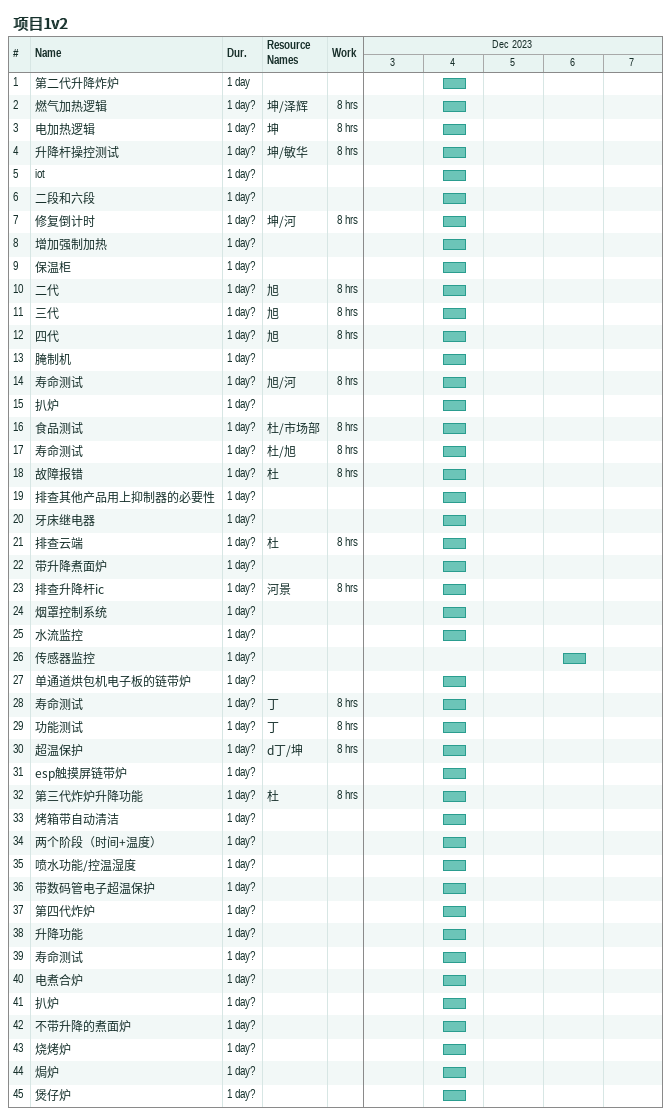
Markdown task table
项目1v2

| ID | Task | Duration | Start | Finish | Resources | Work (h) |
|---|---|---|---|---|---|---|
| 1 | 第二代升降炸炉 | 1d | 2023-12-04 | 2023-12-04 |  |  |
| 2 | 燃气加热逻辑 | 1d? | 2023-12-04 | 2023-12-04 | 坤/泽辉 | 8 |
| 3 | 电加热逻辑 | 1d? | 2023-12-04 | 2023-12-04 | 坤 | 8 |
| 4 | 升降杆操控测试 | 1d? | 2023-12-04 | 2023-12-04 | 坤/敏华 | 8 |
| 5 | iot | 1d? | 2023-12-04 | 2023-12-04 |  |  |
| 6 | 二段和六段 | 1d? | 2023-12-04 | 2023-12-04 |  |  |
| 7 | 修复倒计时 | 1d? | 2023-12-04 | 2023-12-04 | 坤/河 | 8 |
| 8 | 增加强制加热 | 1d? | 2023-12-04 | 2023-12-04 |  |  |
| 9 | 保温柜 | 1d? | 2023-12-04 | 2023-12-04 |  |  |
| 10 | 二代 | 1d? | 2023-12-04 | 2023-12-04 | 旭 | 8 |
| 11 | 三代 | 1d? | 2023-12-04 | 2023-12-04 | 旭 | 8 |
| 12 | 四代 | 1d? | 2023-12-04 | 2023-12-04 | 旭 | 8 |
| 13 | 腌制机 | 1d? | 2023-12-04 | 2023-12-04 |  |  |
| 14 | 寿命测试 | 1d? | 2023-12-04 | 2023-12-04 | 旭/河 | 8 |
| 15 | 扒炉 | 1d? | 2023-12-04 | 2023-12-04 |  |  |
| 16 | 食品测试 | 1d? | 2023-12-04 | 2023-12-04 | 杜/市场部 | 8 |
| 17 | 寿命测试 | 1d? | 2023-12-04 | 2023-12-04 | 杜/旭 | 8 |
| 18 | 故障报错 | 1d? | 2023-12-04 | 2023-12-04 | 杜 | 8 |
| 19 | 排查其他产品用上抑制器的必要性 | 1d? | 2023-12-04 | 2023-12-04 |  |  |
| 20 | 牙床继电器 | 1d? | 2023-12-04 | 2023-12-04 |  |  |
| 21 | 排查云端 | 1d? | 2023-12-04 | 2023-12-04 | 杜 | 8 |
| 22 | 带升降煮面炉 | 1d? | 2023-12-04 | 2023-12-04 |  |  |
| 23 | 排查升降杆ic | 1d? | 2023-12-04 | 2023-12-04 | 河景 | 8 |
| 24 | 烟罩控制系统 | 1d? | 2023-12-04 | 2023-12-04 |  |  |
| 25 | 水流监控 | 1d? | 2023-12-04 | 2023-12-04 |  |  |
| 26 | 传感器监控 | 1d? | 2023-12-06 | 2023-12-06 |  |  |
| 27 | 单通道烘包机电子板的链带炉 | 1d? | 2023-12-04 | 2023-12-04 |  |  |
| 28 | 寿命测试 | 1d? | 2023-12-04 | 2023-12-04 | 丁 | 8 |
| 29 | 功能测试 | 1d? | 2023-12-04 | 2023-12-04 | 丁 | 8 |
| 30 | 超温保护 | 1d? | 2023-12-04 | 2023-12-04 | d丁/坤 | 8 |
| 31 | esp触摸屏链带炉 | 1d? | 2023-12-04 | 2023-12-04 |  |  |
| 32 | 第三代炸炉升降功能 | 1d? | 2023-12-04 | 2023-12-04 | 杜 | 8 |
| 33 | 烤箱带自动清洁 | 1d? | 2023-12-04 | 2023-12-04 |  |  |
| 34 | 两个阶段（时间+温度） | 1d? | 2023-12-04 | 2023-12-04 |  |  |
| 35 | 喷水功能/控温湿度 | 1d? | 2023-12-04 | 2023-12-04 |  |  |
| 36 | 带数码管电子超温保护 | 1d? | 2023-12-04 | 2023-12-04 |  |  |
| 37 | 第四代炸炉 | 1d? | 2023-12-04 | 2023-12-04 |  |  |
| 38 | 升降功能 | 1d? | 2023-12-04 | 2023-12-04 |  |  |
| 39 | 寿命测试 | 1d? | 2023-12-04 | 2023-12-04 |  |  |
| 40 | 电煮合炉 | 1d? | 2023-12-04 | 2023-12-04 |  |  |
| 41 | 扒炉 | 1d? | 2023-12-04 | 2023-12-04 |  |  |
| 42 | 不带升降的煮面炉 | 1d? | 2023-12-04 | 2023-12-04 |  |  |
| 43 | 烧烤炉 | 1d? | 2023-12-04 | 2023-12-04 |  |  |
| 44 | 焗炉 | 1d? | 2023-12-04 | 2023-12-04 |  |  |
| 45 | 煲仔炉 | 1d? | 2023-12-04 | 2023-12-04 |  |  |
